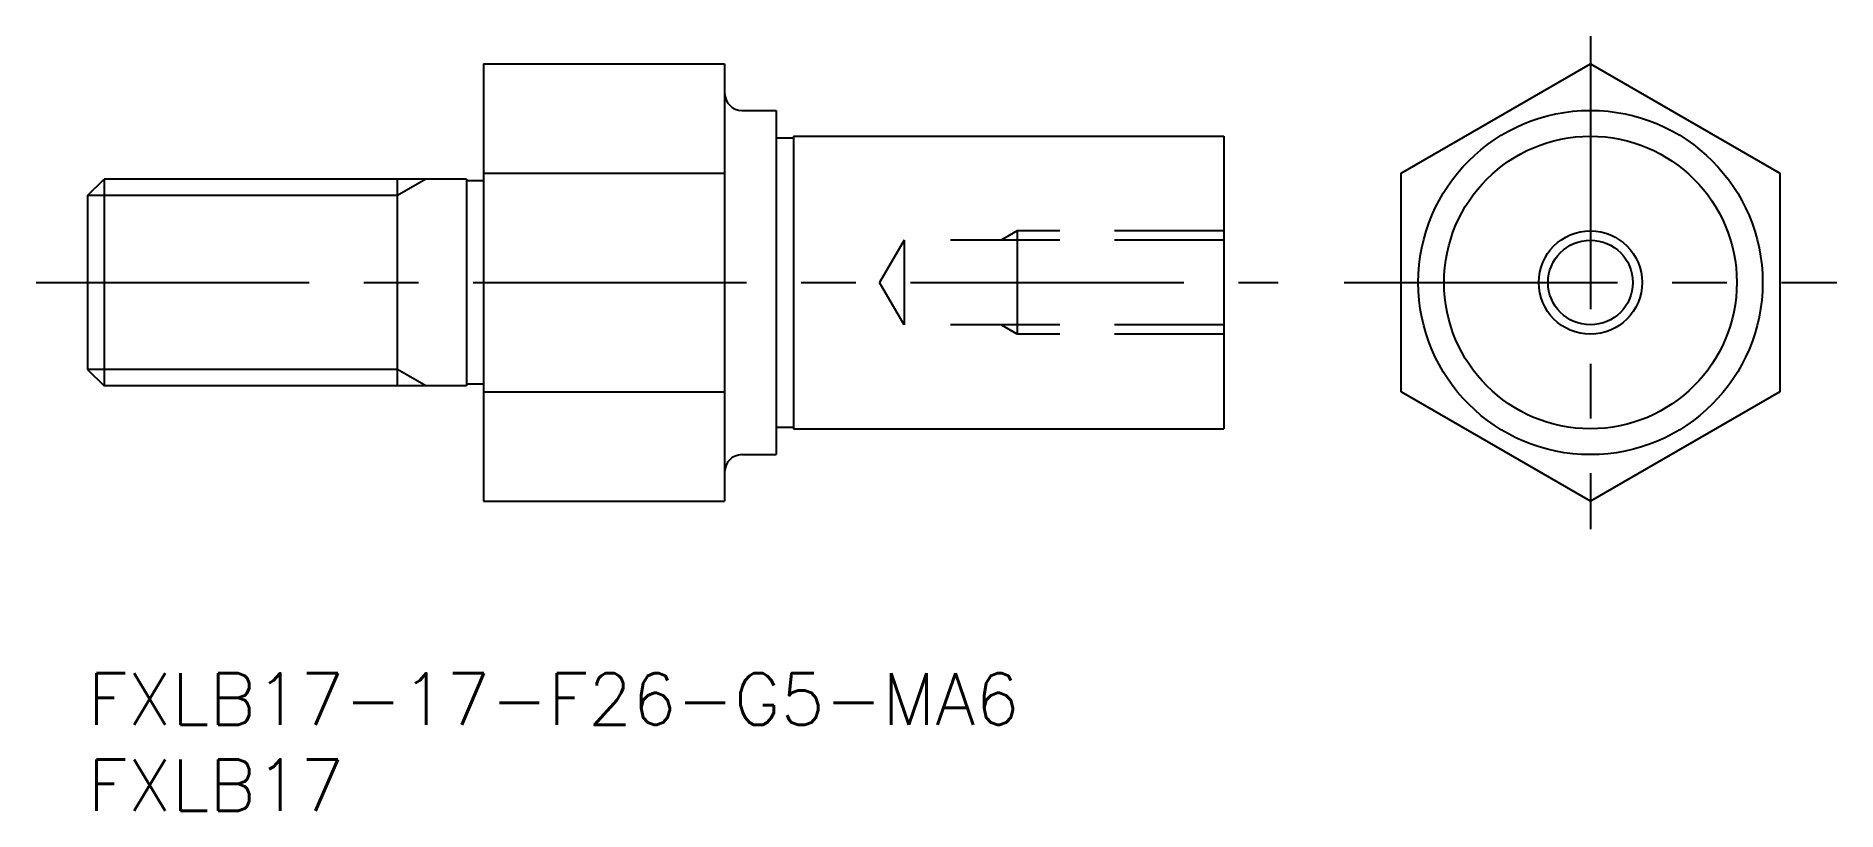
# Model space of a CAD drawing. Extents: x -3 to 102, y -8 to 37.
import ezdxf

# ---------------------------------------------------------------- set-up
doc = ezdxf.new("R2010")
doc.units = 0
doc.header["$LTSCALE"] = 0.5
doc.linetypes.add('CENTER', pattern=[50.8, 31.75, -6.35, 6.35, -6.35])
doc.linetypes.add('DASHED', pattern=[19.05, 12.7, -6.35])
for name, color, linetype in [('MSM_CENTER', 1, 'CENTER'), ('MSM_CONTINUOUS', 7, 'CONTINUOUS'), ('MSM_DASHED', 4, 'DASHED'), ('MSM_NARROW', 5, 'CONTINUOUS'), ('MSM_PART_NUMBER', 7, 'CONTINUOUS')]:
    doc.layers.add(name, color=color, linetype=linetype)
doc.styles.get("Standard").update_dxf_attribs({"font": 'txt.shx', "height": 3, "bigfont": 'bigfont.shx'})

# ---------------------------------------------------------------- blocks, each defined once
blk = doc.blocks.new('*U11')
at = {"layer": 'MSM_PART_NUMBER'}
blk.add_text('FXLB17-17-F26-G5-MA6', height=3, dxfattribs=at).set_placement((0, -3))
blk = doc.blocks.new('*U12')
at = {"layer": 'MSM_PART_NUMBER'}
blk.add_text('FXLB17', height=3, dxfattribs=at).set_placement((0, -8))

msp = doc.modelspace()

# ---------------------------------------------------------------- linework, layer by layer
at = {"layer": 'MSM_CENTER'}
for p, q in [((87.29, 37.02), (87.29, 8.38)), ((-3, 22.7), (69.16, 22.7)), ((72.98, 22.7), (101.61, 22.7))]:
    msp.add_line(p, q, dxfattribs=at)
at = {"layer": 'MSM_CONTINUOUS'}
for p, q in [((23, 35.4), (37, 35.4)), ((23, 35.4), (23, 10)), ((37, 35.4), (37, 10)), ((76.29, 29.05), (87.29, 35.4)), ((87.29, 35.4), (98.29, 29.05)), ((38, 32.7), (40, 32.7)), ((40, 32.7), (40, 12.7)), ((40, 31.1), (41, 31.1)), ((41, 31.2), (66, 31.2)), ((41, 31.2), (41, 14.2)), ((66, 31.2), (66, 14.2)), ((0, 27.75), (0.95, 28.7)), ((0.95, 28.7), (0.95, 16.7)), ((22, 28.7), (0.95, 28.7)), ((18, 16.7), (18, 28.7)), ((22, 28.7), (22, 16.7)), ((23, 28.6), (22, 28.6)), ((23, 29.05), (37, 29.05)), ((76.29, 16.35), (76.29, 29.05)), ((98.29, 29.05), (98.29, 16.35)), ((0, 27.75), (0, 17.65)), ((0, 17.65), (0.95, 16.7)), ((23, 16.8), (22, 16.8)), ((22, 16.7), (0.95, 16.7)), ((23, 16.35), (37, 16.35)), ((87.29, 10), (76.29, 16.35)), ((98.29, 16.35), (87.29, 10)), ((40, 14.3), (41, 14.3)), ((41, 14.2), (66, 14.2)), ((38, 12.7), (40, 12.7)), ((23, 10), (37, 10))]:
    msp.add_line(p, q, dxfattribs=at)
for radius in [10, 8.5, 2.46]:
    msp.add_circle((87.29, 22.7), radius, dxfattribs=at)
for centre, start, end in [((38, 33.7), 180, 270), ((38, 11.7), 90, 180)]:
    msp.add_arc(centre, 1, start, end, dxfattribs=at)
at = {"layer": 'MSM_DASHED'}
for p, q in [((47.42, 25.16), (46, 22.7)), ((66, 25.16), (47.42, 25.16)), ((47.42, 25.16), (47.42, 20.24)), ((54, 25.7), (53.06, 25.16)), ((66, 25.7), (54, 25.7)), ((54, 25.7), (54, 19.7)), ((47.42, 20.24), (46, 22.7)), ((66, 20.24), (47.42, 20.24)), ((54, 19.7), (53.06, 20.24)), ((66, 19.7), (54, 19.7))]:
    msp.add_line(p, q, dxfattribs=at)
at = {"layer": 'MSM_NARROW'}
for p, q in [((19.64, 28.7), (18, 27.75)), ((18, 27.75), (0, 27.75)), ((18, 17.65), (0, 17.65)), ((19.64, 16.7), (18, 17.65))]:
    msp.add_line(p, q, dxfattribs=at)
msp.add_circle((87.29, 22.7), 3, dxfattribs=at)

# ---------------------------------------------------------------- block references
at = {"layer": 'MSM_CONTINUOUS'}
for name in ['*U11', '*U12']:
    msp.add_blockref(name, (0, 0), dxfattribs=at)

doc.saveas('drawing.dxf')
